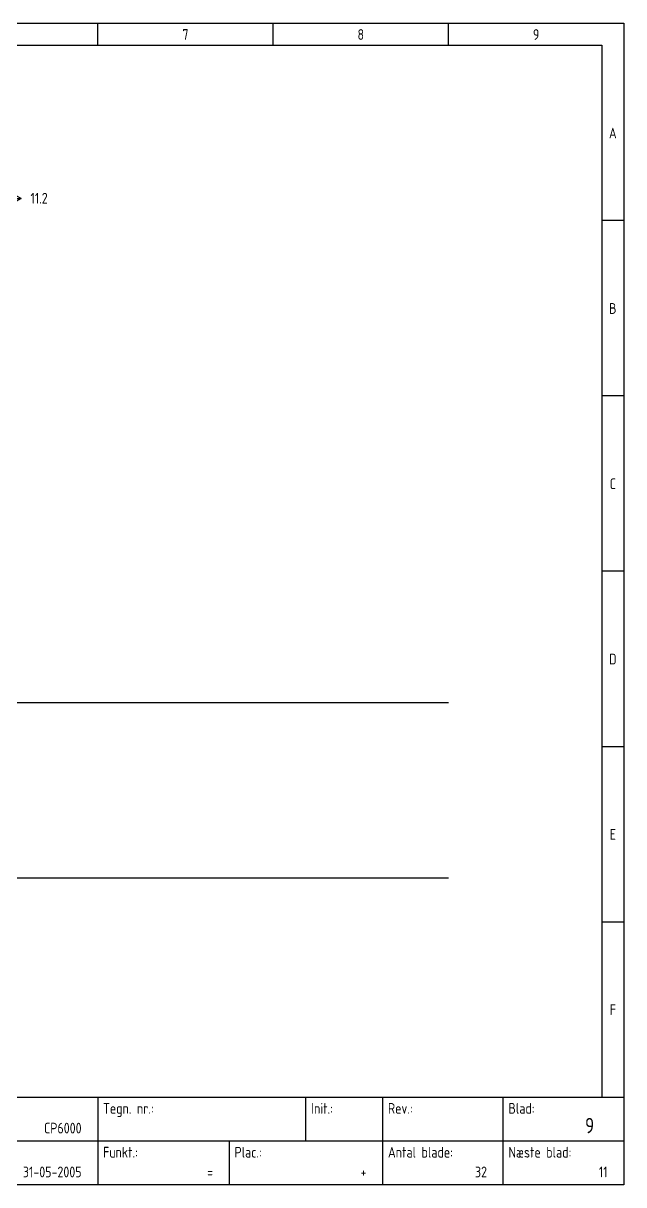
# Model space of a CAD drawing. Extents: x 10 to 410, y 10 to 275.
# Drawn here: x 273 to 410, y 10 to 275 of the extents above; entities that cross this region are included whole.
import ezdxf
from ezdxf.enums import TextEntityAlignment as Align

# ---------------------------------------------------------------- set-up
doc = ezdxf.new("R2010")
doc.units = 0
doc.linetypes.add('CADDY_SOLID', pattern=[0])
doc.layers.get('0').update_dxf_attribs({"linetype": 'CONTINUOUS'})
doc.styles.add('CADDY_VECTORFONT1P', font='isocp___.ttf', dxfattribs={"width": 0.9})

# ---------------------------------------------------------------- blocks, each defined once
blk = doc.blocks.new('BLK1')
at = {"linetype": 'CADDY_SOLID'}
for p, q in [((10, 275), (410, 275)), ((290, 270), (290, 275)), ((330, 270), (330, 275)), ((370, 270), (370, 275)), ((410, 275), (410, 10)), ((15, 270), (405, 270)), ((405, 270), (405, 30)), ((410, 230), (405, 230)), ((410, 190), (405, 190)), ((410, 150), (405, 150)), ((405, 110), (410, 110)), ((405, 70), (410, 70)), ((10, 30), (410, 30)), ((290, 30), (290, 10)), ((337.5, 20), (337.5, 30)), ((355, 20), (355, 30)), ((382.5, 20), (382.5, 30)), ((405, 30), (410, 30)), ((260, 20), (410, 20)), ((320, 20), (320, 10)), ((355, 10), (355, 20)), ((382.5, 10), (382.5, 20)), ((410, 10), (10, 10))]:
    blk.add_line(p, q, dxfattribs=at)
at = {"style": 'CADDY_VECTORFONT1P', "width": 0.9}
for s, p in [('7', (310, 271.2)), ('8', (350, 271.2)), ('9', (390, 271.2)), ('A', (407.5, 248.7)), ('B', (407.5, 208.7)), ('C', (407.5, 168.7)), ('D', (407.5, 128.7)), ('E', (407.5, 88.7)), ('F', (407.5, 48.7))]:
    blk.add_text(s, height=2.45, dxfattribs=at).set_placement(p, align=Align.CENTER)
for s, p in [('Tegn. nr.:', (291.2, 26.2)), ('Init.:', (338.7, 26.2)), ('Rev.:', (356.2, 26.2)), ('Blad:', (383.7, 26.2)), ('Funkt.:', (291.2, 16.2)), ('Plac.:', (321.2, 16.2)), ('Antal blade:', (356.2, 16.2)), ('Næste blad:', (383.7, 16.2))]:
    blk.add_text(s, height=2.45, dxfattribs=at).set_placement(p)
for s, height, p in [('CP6000', 2.45, (286.3, 21.7)), ('9', 3.5, (403.25, 21.75)), ('31-05-2005', 2.45, (286.3, 11.7)), ('+', 2.45, (351.3, 11.7)), ('32', 2.45, (378.8, 11.7)), ('11', 2.45, (406.3, 11.7)), ('=', 2.45, (316.3, 11.7))]:
    blk.add_text(s, height=height, dxfattribs=at).set_placement(p, align=Align.RIGHT)
blk = doc.blocks.new('BLK28')
at = {"linetype": 'CADDY_SOLID'}
for p, q in [((272.5, 235), (270.25, 236.25)), ((270, 235), (272.5, 235)), ((272.5, 235), (270.25, 233.75))]:
    blk.add_line(p, q, dxfattribs=at)
at = {"style": 'CADDY_VECTORFONT1P', "width": 0.9}
blk.add_attdef('$TAG160010', text='', height=2.45, dxfattribs=at).set_placement((267.5, 235.9), align=Align.RIGHT)
blk.add_attdef('$TAG160500', (274.65, 233.85), '', height=2.45, dxfattribs=at)

msp = doc.modelspace()

# ---------------------------------------------------------------- linework, layer by layer
at = {"linetype": 'CADDY_SOLID'}
for p, q in [((405, 125), (405, 100)), ((270, 120), (370, 120)), ((270, 80), (370, 80))]:
    msp.add_line(p, q, dxfattribs=at)

# ---------------------------------------------------------------- block references
msp.add_blockref('BLK1', (0, 0, 1))
ref = msp.add_blockref('BLK28', (0, 0, 1))
ref.add_attrib('$TAG160010', '0911', dxfattribs={"height": 2.45, "style": 'CADDY_VECTORFONT1P', "width": 0.9}).set_placement((267.5, 235.9), align=Align.RIGHT)
ref.add_attrib('$TAG160500', '11.2', (274.65, 233.85), dxfattribs={"height": 2.45, "style": 'CADDY_VECTORFONT1P', "width": 0.9})

doc.saveas('drawing.dxf')
